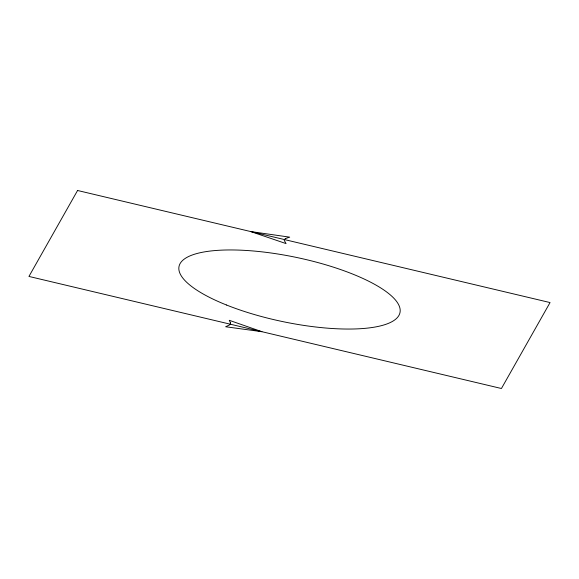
<?xml version="1.0" encoding="UTF-8"?>
<svg xmlns="http://www.w3.org/2000/svg" width="579" height="579" viewBox="0 0 579 579"><rect width="100%" height="100%" fill="white"/><g stroke="black" fill="none" stroke-linecap="round" stroke-linejoin="round"><path stroke-width="0.87" d="M230.471 322.865L230.456 323.321A26.634 7.744 11.8 0 1 229.545 324.935L225.629 326.744L261.932 331.702L229.277 320.303L230.471 322.865M77.572 190.491L28.95 276.436L501.428 388.509L550.05 302.564L77.572 190.491M285.664 238.476L285.172 238.816A21.394 6.217 11.8 0 0 284.26 240.43L286.069 243.6L250.721 231.564L289.717 237.158L285.664 238.476M226.512 305.01A112.876 32.815 11.8 0 0 399.821 313.253A112.876 32.815 11.8 0 0 242.167 250.237A112.876 32.815 11.8 0 0 226.512 305.01"/></g></svg>
